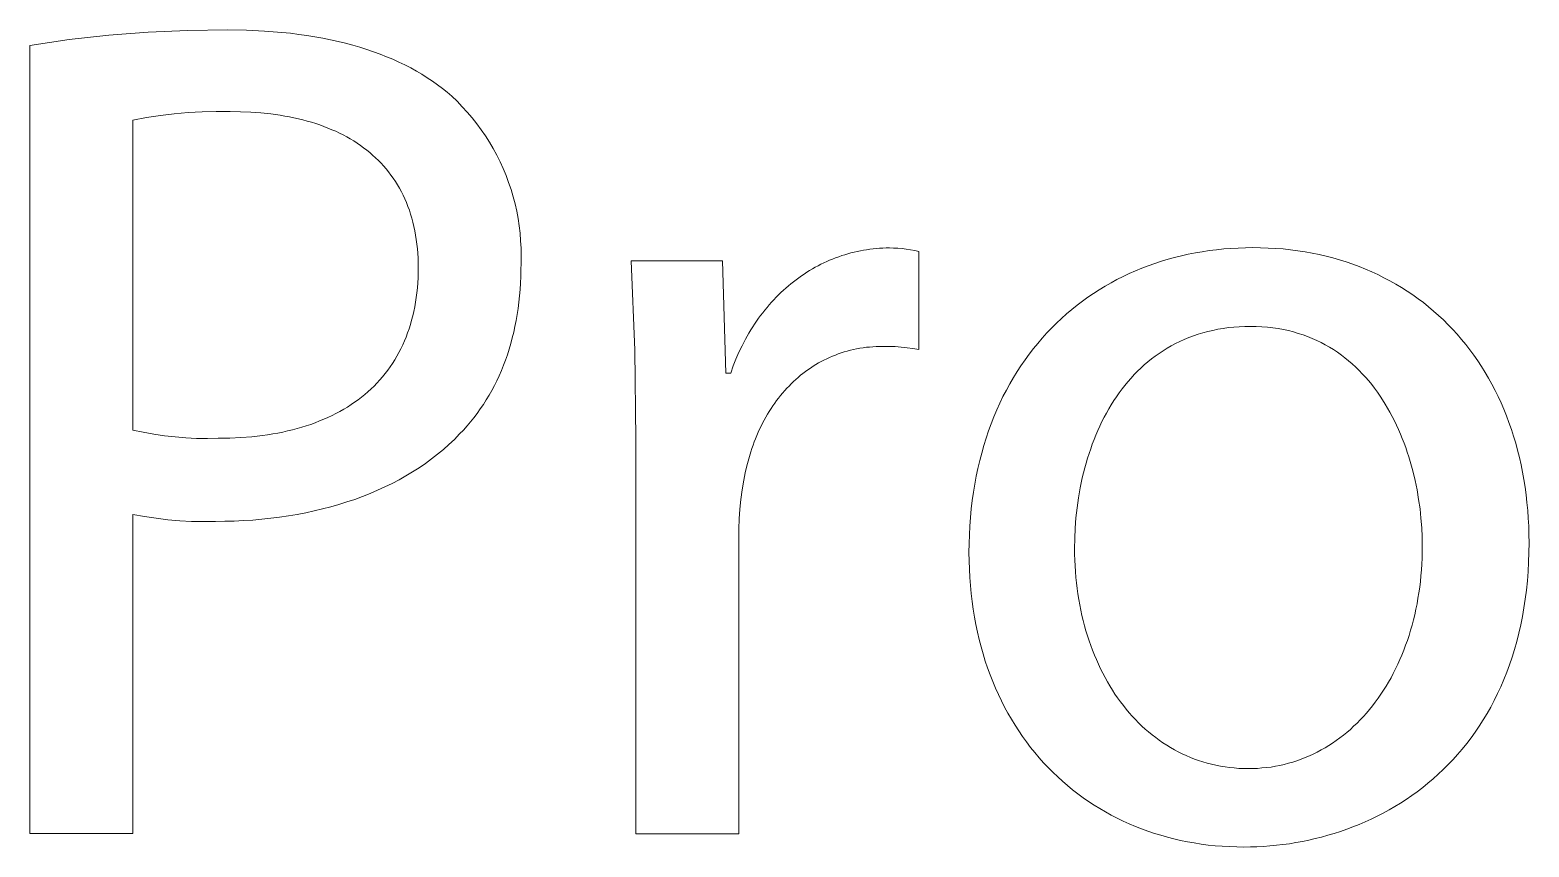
# Model space of a CAD drawing. Header units: millimetres. Extents: x -2542 to 6192, y -257 to 5845.
# Drawn here: x 3413 to 3523.7, y -111.2 to -50.9 of the extents above; entities that cross this region are included whole.
import ezdxf

# ---------------------------------------------------------------- set-up
doc = ezdxf.new("R2010")
doc.units = ezdxf.units.MM
doc.header["$MEASUREMENT"] = 0
doc.layers.add('Domyślny', color=7, linetype='Continuous', true_color=0x000000)

msp = doc.modelspace()

# ---------------------------------------------------------------- linework, layer by layer
at = {"layer": 'Domyślny', "color": 18, "lineweight": 15, "true_color": 0x000000}
for p, q in [((3421.77, -51.04), (3424.7, -50.91)), ((3424.7, -50.91), (3427.63, -50.87)), ((3427.63, -50.87), (3429.01, -50.9)), ((3429.01, -50.9), (3430.35, -50.96)), ((3413.03, -52.01), (3415.93, -51.59)), ((3413.03, -110.23), (3413.03, -52.01)), ((3415.93, -51.59), (3418.85, -51.26)), ((3418.85, -51.26), (3421.77, -51.04)), ((3430.35, -50.96), (3431.64, -51.06)), ((3431.64, -51.06), (3432.27, -51.12)), ((3432.27, -51.12), (3432.88, -51.2)), ((3432.88, -51.2), (3433.49, -51.29)), ((3433.49, -51.29), (3434.08, -51.38)), ((3434.08, -51.38), (3434.66, -51.49)), ((3434.66, -51.49), (3435.23, -51.6)), ((3435.23, -51.6), (3435.79, -51.72)), ((3435.79, -51.72), (3436.33, -51.86)), ((3436.33, -51.86), (3436.87, -52)), ((3436.87, -52), (3437.39, -52.15)), ((3437.39, -52.15), (3437.9, -52.31)), ((3437.9, -52.31), (3438.4, -52.48)), ((3438.4, -52.48), (3438.89, -52.66)), ((3438.89, -52.66), (3439.36, -52.85)), ((3439.36, -52.85), (3439.83, -53.04)), ((3439.83, -53.04), (3440.28, -53.25)), ((3440.28, -53.25), (3440.72, -53.46)), ((3440.72, -53.46), (3441.15, -53.68)), ((3441.15, -53.68), (3441.57, -53.92)), ((3441.57, -53.92), (3441.98, -54.15)), ((3441.98, -54.15), (3442.37, -54.4)), ((3442.37, -54.4), (3442.76, -54.66)), ((3442.76, -54.66), (3443.13, -54.92)), ((3443.13, -54.92), (3443.49, -55.19)), ((3443.49, -55.19), (3443.84, -55.47)), ((3443.84, -55.47), (3444.18, -55.76)), ((3444.18, -55.76), (3444.58, -56.14)), ((3444.58, -56.14), (3444.96, -56.54)), ((3421.64, -57.34), (3420.62, -57.53)), ((3420.62, -57.53), (3420.62, -80.42)), ((3422.66, -57.19), (3421.64, -57.34)), ((3423.68, -57.06), (3422.66, -57.19)), ((3424.71, -56.97), (3423.68, -57.06)), ((3425.74, -56.91), (3424.71, -56.97)), ((3426.77, -56.89), (3425.74, -56.91)), ((3427.81, -56.9), (3426.77, -56.89)), ((3428.58, -56.91), (3427.81, -56.9)), ((3429.34, -56.94), (3428.58, -56.91)), ((3430.08, -56.99), (3429.34, -56.94)), ((3430.81, -57.07), (3430.08, -56.99)), ((3431.51, -57.17), (3430.81, -57.07)), ((3431.86, -57.23), (3431.51, -57.17)), ((3432.2, -57.29), (3431.86, -57.23)), ((3432.53, -57.36), (3432.2, -57.29)), ((3432.87, -57.44), (3432.53, -57.36)), ((3433.19, -57.52), (3432.87, -57.44)), ((3433.51, -57.6), (3433.19, -57.52)), ((3444.96, -56.54), (3445.33, -56.94)), ((3445.33, -56.94), (3445.69, -57.36)), ((3445.69, -57.36), (3446.03, -57.8)), ((3433.83, -57.69), (3433.51, -57.6)), ((3434.14, -57.79), (3433.83, -57.69)), ((3434.44, -57.89), (3434.14, -57.79)), ((3434.74, -58), (3434.44, -57.89)), ((3435.04, -58.12), (3434.74, -58)), ((3435.32, -58.24), (3435.04, -58.12)), ((3435.61, -58.36), (3435.32, -58.24)), ((3435.89, -58.49), (3435.61, -58.36)), ((3436.16, -58.63), (3435.89, -58.49)), ((3436.42, -58.77), (3436.16, -58.63)), ((3446.03, -57.8), (3446.36, -58.24)), ((3446.36, -58.24), (3446.67, -58.69)), ((3436.68, -58.92), (3436.42, -58.77)), ((3436.94, -59.07), (3436.68, -58.92)), ((3437.19, -59.23), (3436.94, -59.07)), ((3437.43, -59.4), (3437.19, -59.23)), ((3437.67, -59.57), (3437.43, -59.4)), ((3437.9, -59.75), (3437.67, -59.57)), ((3438.12, -59.93), (3437.9, -59.75)), ((3446.67, -58.69), (3446.96, -59.16)), ((3446.96, -59.16), (3447.24, -59.63)), ((3447.24, -59.63), (3447.51, -60.12)), ((3438.34, -60.12), (3438.12, -59.93)), ((3438.55, -60.31), (3438.34, -60.12)), ((3438.76, -60.51), (3438.55, -60.31)), ((3438.96, -60.71), (3438.76, -60.51)), ((3439.15, -60.92), (3438.96, -60.71)), ((3447.51, -60.12), (3447.75, -60.61)), ((3447.75, -60.61), (3447.98, -61.11)), ((3439.34, -61.14), (3439.15, -60.92)), ((3439.52, -61.36), (3439.34, -61.14)), ((3439.69, -61.59), (3439.52, -61.36)), ((3439.86, -61.82), (3439.69, -61.59)), ((3440.02, -62.06), (3439.86, -61.82)), ((3447.98, -61.11), (3448.19, -61.62)), ((3448.19, -61.62), (3448.38, -62.14)), ((3440.17, -62.31), (3440.02, -62.06)), ((3440.32, -62.56), (3440.17, -62.31)), ((3440.46, -62.82), (3440.32, -62.56)), ((3440.59, -63.08), (3440.46, -62.82)), ((3440.71, -63.35), (3440.59, -63.08)), ((3448.38, -62.14), (3448.56, -62.66)), ((3448.56, -62.66), (3448.72, -63.19)), ((3440.83, -63.62), (3440.71, -63.35)), ((3440.94, -63.9), (3440.83, -63.62)), ((3441.05, -64.19), (3440.94, -63.9)), ((3441.14, -64.48), (3441.05, -64.19)), ((3448.72, -63.19), (3448.86, -63.72)), ((3448.86, -63.72), (3448.98, -64.26)), ((3441.23, -64.78), (3441.14, -64.48)), ((3441.31, -65.08), (3441.23, -64.78)), ((3441.39, -65.39), (3441.31, -65.08)), ((3448.98, -64.26), (3449.08, -64.8)), ((3449.08, -64.8), (3449.16, -65.34)), ((3441.45, -65.71), (3441.39, -65.39)), ((3441.51, -66.03), (3441.45, -65.71)), ((3441.56, -66.36), (3441.51, -66.03)), ((3441.61, -66.69), (3441.56, -66.36)), ((3449.16, -65.34), (3449.23, -65.89)), ((3449.23, -65.89), (3449.27, -66.44)), ((3441.64, -67.03), (3441.61, -66.69)), ((3441.67, -67.37), (3441.64, -67.03)), ((3441.69, -67.72), (3441.67, -67.37)), ((3449.27, -66.44), (3449.3, -66.99)), ((3449.3, -66.99), (3449.31, -67.54)), ((3472.98, -67.54), (3473.21, -67.47)), ((3473.21, -67.47), (3473.43, -67.4)), ((3473.43, -67.4), (3473.66, -67.34)), ((3473.66, -67.34), (3473.89, -67.28)), ((3473.89, -67.28), (3474.12, -67.23)), ((3474.12, -67.23), (3474.36, -67.18)), ((3474.36, -67.18), (3474.59, -67.13)), ((3474.59, -67.13), (3474.82, -67.1)), ((3474.82, -67.1), (3475.06, -67.06)), ((3475.06, -67.06), (3475.3, -67.03)), ((3475.3, -67.03), (3475.54, -67.01)), ((3475.54, -67.01), (3475.78, -66.99)), ((3475.78, -66.99), (3476.02, -66.98)), ((3476.02, -66.98), (3476.26, -66.97)), ((3476.26, -66.97), (3476.5, -66.97)), ((3476.5, -66.97), (3476.81, -66.98)), ((3476.81, -66.98), (3477.13, -67)), ((3477.13, -67), (3477.44, -67.02)), ((3477.44, -67.02), (3477.75, -67.06)), ((3477.75, -67.06), (3478.07, -67.11)), ((3478.07, -67.11), (3478.37, -67.17)), ((3478.37, -67.17), (3478.68, -67.23)), ((3478.68, -67.23), (3478.68, -74.47)), ((3498.08, -67.55), (3498.58, -67.44)), ((3498.58, -67.44), (3499.1, -67.34)), ((3499.1, -67.34), (3499.61, -67.25)), ((3499.61, -67.25), (3500.13, -67.17)), ((3500.13, -67.17), (3500.66, -67.1)), ((3500.66, -67.1), (3501.19, -67.05)), ((3501.19, -67.05), (3501.73, -67.01)), ((3501.73, -67.01), (3502.26, -66.98)), ((3502.26, -66.98), (3502.81, -66.96)), ((3502.81, -66.96), (3503.35, -66.95)), ((3503.35, -66.95), (3503.92, -66.96)), ((3503.92, -66.96), (3504.48, -66.98)), ((3504.48, -66.98), (3505.04, -67.01)), ((3505.04, -67.01), (3505.59, -67.05)), ((3505.59, -67.05), (3506.13, -67.11)), ((3506.13, -67.11), (3506.67, -67.18)), ((3506.67, -67.18), (3507.2, -67.26)), ((3507.2, -67.26), (3507.72, -67.36)), ((3507.72, -67.36), (3508.24, -67.46)), ((3508.24, -67.46), (3508.75, -67.58)), ((3441.7, -68.08), (3441.69, -67.72)), ((3441.71, -68.44), (3441.7, -68.08)), ((3441.7, -68.82), (3441.71, -68.44)), ((3449.29, -68.59), (3449.28, -69.08)), ((3449.3, -68.09), (3449.29, -68.59)), ((3449.31, -67.54), (3449.3, -68.09)), ((3457.71, -74.53), (3457.42, -67.93)), ((3457.42, -67.93), (3464.17, -67.93)), ((3464.17, -67.93), (3464.43, -76.22)), ((3470.61, -68.64), (3470.82, -68.52)), ((3470.82, -68.52), (3471.02, -68.4)), ((3471.02, -68.4), (3471.23, -68.29)), ((3471.23, -68.29), (3471.45, -68.18)), ((3471.45, -68.18), (3471.66, -68.07)), ((3471.66, -68.07), (3471.87, -67.97)), ((3471.87, -67.97), (3472.09, -67.88)), ((3472.09, -67.88), (3472.31, -67.79)), ((3472.31, -67.79), (3472.53, -67.7)), ((3472.53, -67.7), (3472.76, -67.62)), ((3472.76, -67.62), (3472.98, -67.54)), ((3494.68, -68.67), (3495.14, -68.47)), ((3495.14, -68.47), (3495.62, -68.29)), ((3495.62, -68.29), (3496.1, -68.12)), ((3496.1, -68.12), (3496.59, -67.96)), ((3496.59, -67.96), (3497.08, -67.81)), ((3497.08, -67.81), (3497.57, -67.68)), ((3497.57, -67.68), (3498.08, -67.55)), ((3508.75, -67.58), (3509.25, -67.71)), ((3509.25, -67.71), (3509.75, -67.85)), ((3509.75, -67.85), (3510.24, -68.01)), ((3510.24, -68.01), (3510.72, -68.17)), ((3510.72, -68.17), (3511.2, -68.35)), ((3511.2, -68.35), (3511.67, -68.54)), ((3511.67, -68.54), (3512.13, -68.73)), ((3441.64, -69.92), (3441.67, -69.56)), ((3441.67, -69.56), (3441.69, -69.19)), ((3441.69, -69.19), (3441.7, -68.82)), ((3449.26, -69.57), (3449.23, -70.04)), ((3449.28, -69.08), (3449.26, -69.57)), ((3469.04, -69.78), (3469.23, -69.62)), ((3469.23, -69.62), (3469.42, -69.47)), ((3469.42, -69.47), (3469.61, -69.32)), ((3469.61, -69.32), (3469.81, -69.17)), ((3469.81, -69.17), (3470, -69.04)), ((3470, -69.04), (3470.2, -68.9)), ((3470.2, -68.9), (3470.41, -68.77)), ((3470.41, -68.77), (3470.61, -68.64)), ((3492.43, -69.8), (3492.87, -69.55)), ((3492.87, -69.55), (3493.31, -69.31)), ((3493.31, -69.31), (3493.76, -69.09)), ((3493.76, -69.09), (3494.21, -68.87)), ((3494.21, -68.87), (3494.68, -68.67)), ((3512.13, -68.73), (3512.58, -68.94)), ((3512.58, -68.94), (3513.03, -69.17)), ((3513.03, -69.17), (3513.47, -69.4)), ((3513.47, -69.4), (3513.9, -69.64)), ((3513.9, -69.64), (3514.32, -69.89)), ((3441.51, -70.98), (3441.56, -70.63)), ((3441.56, -70.63), (3441.61, -70.28)), ((3441.61, -70.28), (3441.64, -69.92)), ((3449.19, -70.52), (3449.14, -70.98)), ((3449.23, -70.04), (3449.19, -70.52)), ((3467.8, -70.98), (3467.97, -70.8)), ((3467.97, -70.8), (3468.14, -70.62)), ((3468.14, -70.62), (3468.31, -70.44)), ((3468.31, -70.44), (3468.49, -70.27)), ((3468.49, -70.27), (3468.67, -70.1)), ((3468.67, -70.1), (3468.85, -69.94)), ((3468.85, -69.94), (3469.04, -69.78)), ((3490.76, -70.91), (3491.17, -70.61)), ((3491.17, -70.61), (3491.58, -70.33)), ((3491.58, -70.33), (3492, -70.06)), ((3492, -70.06), (3492.43, -69.8)), ((3514.32, -69.89), (3514.74, -70.16)), ((3514.74, -70.16), (3515.15, -70.43)), ((3515.15, -70.43), (3515.55, -70.72)), ((3515.55, -70.72), (3515.94, -71.01)), ((3441.3, -71.99), (3441.38, -71.66)), ((3441.38, -71.66), (3441.45, -71.32)), ((3441.45, -71.32), (3441.51, -70.98)), ((3449.01, -71.89), (3448.93, -72.33)), ((3449.08, -71.44), (3449.01, -71.89)), ((3449.14, -70.98), (3449.08, -71.44)), ((3466.99, -71.96), (3467.15, -71.76)), ((3467.15, -71.76), (3467.31, -71.56)), ((3467.31, -71.56), (3467.47, -71.36)), ((3467.47, -71.36), (3467.63, -71.17)), ((3467.63, -71.17), (3467.8, -70.98)), ((3489.21, -72.18), (3489.59, -71.85)), ((3489.59, -71.85), (3489.97, -71.52)), ((3489.97, -71.52), (3490.36, -71.21)), ((3490.36, -71.21), (3490.76, -70.91)), ((3515.94, -71.01), (3516.32, -71.32)), ((3516.32, -71.32), (3516.69, -71.63)), ((3516.69, -71.63), (3517.06, -71.96)), ((3517.06, -71.96), (3517.42, -72.29)), ((3440.92, -73.25), (3441.03, -72.94)), ((3441.03, -72.94), (3441.13, -72.63)), ((3441.13, -72.63), (3441.22, -72.31)), ((3441.22, -72.31), (3441.3, -71.99)), ((3448.85, -72.77), (3448.76, -73.2)), ((3448.93, -72.33), (3448.85, -72.77)), ((3466.13, -73.26), (3466.27, -73.03)), ((3466.27, -73.03), (3466.41, -72.81)), ((3466.41, -72.81), (3466.55, -72.59)), ((3466.55, -72.59), (3466.69, -72.38)), ((3466.69, -72.38), (3466.84, -72.17)), ((3466.84, -72.17), (3466.99, -71.96)), ((3488.13, -73.25), (3488.48, -72.89)), ((3488.48, -72.89), (3488.84, -72.53)), ((3488.84, -72.53), (3489.21, -72.18)), ((3500.38, -73.06), (3500.02, -73.14)), ((3500.76, -72.98), (3500.38, -73.06)), ((3501.15, -72.92), (3500.76, -72.98)), ((3501.54, -72.86), (3501.15, -72.92)), ((3501.94, -72.82), (3501.54, -72.86)), ((3502.34, -72.79), (3501.94, -72.82)), ((3502.76, -72.78), (3502.34, -72.79)), ((3503.18, -72.77), (3502.76, -72.78)), ((3503.6, -72.78), (3503.18, -72.77)), ((3504.02, -72.8), (3503.6, -72.78)), ((3504.42, -72.83), (3504.02, -72.8)), ((3504.82, -72.87), (3504.42, -72.83)), ((3505.21, -72.93), (3504.82, -72.87)), ((3505.6, -73), (3505.21, -72.93)), ((3505.97, -73.08), (3505.6, -73)), ((3517.42, -72.29), (3517.77, -72.64)), ((3517.77, -72.64), (3518.11, -72.99)), ((3518.11, -72.99), (3518.44, -73.35)), ((3440.42, -74.42), (3440.56, -74.13)), ((3440.56, -74.13), (3440.69, -73.84)), ((3440.69, -73.84), (3440.81, -73.55)), ((3440.81, -73.55), (3440.92, -73.25)), ((3448.54, -74.04), (3448.42, -74.45)), ((3448.65, -73.62), (3448.54, -74.04)), ((3448.76, -73.2), (3448.65, -73.62)), ((3465.62, -74.19), (3465.74, -73.95)), ((3465.74, -73.95), (3465.87, -73.72)), ((3465.87, -73.72), (3466, -73.49)), ((3466, -73.49), (3466.13, -73.26)), ((3487.14, -74.41), (3487.46, -74.02)), ((3487.46, -74.02), (3487.79, -73.63)), ((3487.79, -73.63), (3488.13, -73.25)), ((3497.63, -74.04), (3497.32, -74.2)), ((3497.95, -73.88), (3497.63, -74.04)), ((3498.28, -73.73), (3497.95, -73.88)), ((3498.61, -73.59), (3498.28, -73.73)), ((3498.95, -73.47), (3498.61, -73.59)), ((3499.3, -73.35), (3498.95, -73.47)), ((3499.65, -73.24), (3499.3, -73.35)), ((3500.02, -73.14), (3499.65, -73.24)), ((3506.34, -73.17), (3505.97, -73.08)), ((3506.7, -73.28), (3506.34, -73.17)), ((3507.05, -73.39), (3506.7, -73.28)), ((3507.39, -73.52), (3507.05, -73.39)), ((3507.73, -73.65), (3507.39, -73.52)), ((3508.06, -73.8), (3507.73, -73.65)), ((3508.38, -73.96), (3508.06, -73.8)), ((3508.69, -74.12), (3508.38, -73.96)), ((3509, -74.3), (3508.69, -74.12)), ((3518.44, -73.35), (3518.76, -73.73)), ((3518.76, -73.73), (3519.07, -74.11)), ((3519.07, -74.11), (3519.38, -74.5)), ((3439.8, -75.5), (3439.97, -75.24)), ((3439.97, -75.24), (3440.13, -74.97)), ((3440.13, -74.97), (3440.28, -74.7)), ((3440.28, -74.7), (3440.42, -74.42)), ((3448.15, -75.25), (3448.01, -75.64)), ((3448.29, -74.86), (3448.15, -75.25)), ((3448.42, -74.45), (3448.29, -74.86)), ((3457.77, -81.13), (3457.71, -74.53)), ((3464.97, -75.69), (3465.17, -75.18)), ((3465.17, -75.18), (3465.39, -74.68)), ((3465.39, -74.68), (3465.62, -74.19)), ((3471.66, -75.26), (3471.46, -75.36)), ((3471.87, -75.16), (3471.66, -75.26)), ((3472.08, -75.06), (3471.87, -75.16)), ((3472.29, -74.97), (3472.08, -75.06)), ((3472.51, -74.88), (3472.29, -74.97)), ((3472.72, -74.8), (3472.51, -74.88)), ((3472.94, -74.73), (3472.72, -74.8)), ((3473.17, -74.65), (3472.94, -74.73)), ((3473.39, -74.59), (3473.17, -74.65)), ((3473.62, -74.53), (3473.39, -74.59)), ((3473.85, -74.48), (3473.62, -74.53)), ((3474.08, -74.43), (3473.85, -74.48)), ((3474.32, -74.38), (3474.08, -74.43)), ((3474.56, -74.35), (3474.32, -74.38)), ((3474.8, -74.31), (3474.56, -74.35)), ((3475.04, -74.29), (3474.8, -74.31)), ((3475.28, -74.27), (3475.04, -74.29)), ((3475.53, -74.25), (3475.28, -74.27)), ((3475.78, -74.24), (3475.53, -74.25)), ((3476.04, -74.24), (3475.78, -74.24)), ((3476.48, -74.24), (3476.04, -74.24)), ((3476.92, -74.26), (3476.48, -74.24)), ((3477.36, -74.29), (3476.92, -74.26)), ((3477.81, -74.34), (3477.36, -74.29)), ((3478.24, -74.4), (3477.81, -74.34)), ((3478.68, -74.47), (3478.24, -74.4)), ((3486.22, -75.67), (3486.52, -75.24)), ((3486.52, -75.24), (3486.82, -74.82)), ((3486.82, -74.82), (3487.14, -74.41)), ((3495.87, -75.17), (3495.6, -75.38)), ((3496.14, -74.96), (3495.87, -75.17)), ((3496.43, -74.76), (3496.14, -74.96)), ((3496.72, -74.56), (3496.43, -74.76)), ((3497.01, -74.38), (3496.72, -74.56)), ((3497.32, -74.2), (3497.01, -74.38)), ((3509.3, -74.48), (3509, -74.3)), ((3509.59, -74.68), (3509.3, -74.48)), ((3509.88, -74.88), (3509.59, -74.68)), ((3510.15, -75.09), (3509.88, -74.88)), ((3510.42, -75.31), (3510.15, -75.09)), ((3519.38, -74.5), (3519.67, -74.9)), ((3519.67, -74.9), (3519.95, -75.31)), ((3439.07, -76.49), (3439.26, -76.25)), ((3439.26, -76.25), (3439.45, -76)), ((3439.45, -76), (3439.63, -75.75)), ((3439.63, -75.75), (3439.8, -75.5)), ((3447.85, -76.03), (3447.69, -76.41)), ((3448.01, -75.64), (3447.85, -76.03)), ((3464.43, -76.22), (3464.78, -76.22)), ((3464.78, -76.22), (3464.97, -75.69)), ((3469.94, -76.38), (3469.76, -76.53)), ((3470.12, -76.24), (3469.94, -76.38)), ((3470.3, -76.1), (3470.12, -76.24)), ((3470.49, -75.97), (3470.3, -76.1)), ((3470.68, -75.84), (3470.49, -75.97)), ((3470.87, -75.71), (3470.68, -75.84)), ((3471.06, -75.59), (3470.87, -75.71)), ((3471.26, -75.47), (3471.06, -75.59)), ((3471.46, -75.36), (3471.26, -75.47)), ((3485.66, -76.55), (3485.94, -76.1)), ((3485.94, -76.1), (3486.22, -75.67)), ((3494.59, -76.33), (3494.35, -76.59)), ((3494.83, -76.08), (3494.59, -76.33)), ((3495.08, -75.84), (3494.83, -76.08)), ((3495.33, -75.61), (3495.08, -75.84)), ((3495.6, -75.38), (3495.33, -75.61)), ((3510.69, -75.54), (3510.42, -75.31)), ((3510.94, -75.77), (3510.69, -75.54)), ((3511.19, -76.02), (3510.94, -75.77)), ((3511.43, -76.27), (3511.19, -76.02)), ((3511.67, -76.52), (3511.43, -76.27)), ((3519.95, -75.31), (3520.23, -75.73)), ((3520.23, -75.73), (3520.5, -76.16)), ((3520.5, -76.16), (3520.75, -76.59)), ((3437.99, -77.59), (3438.22, -77.38)), ((3438.22, -77.38), (3438.44, -77.17)), ((3438.44, -77.17), (3438.66, -76.95)), ((3438.66, -76.95), (3438.87, -76.72)), ((3438.87, -76.72), (3439.07, -76.49)), ((3447.33, -77.14), (3447.14, -77.5)), ((3447.51, -76.78), (3447.33, -77.14)), ((3447.69, -76.41), (3447.51, -76.78)), ((3468.93, -77.34), (3468.77, -77.51)), ((3469.09, -77.17), (3468.93, -77.34)), ((3469.25, -77), (3469.09, -77.17)), ((3469.42, -76.84), (3469.25, -77)), ((3469.59, -76.68), (3469.42, -76.84)), ((3469.76, -76.53), (3469.59, -76.68)), ((3484.89, -77.95), (3485.14, -77.48)), ((3485.14, -77.48), (3485.39, -77.01)), ((3485.39, -77.01), (3485.66, -76.55)), ((3493.69, -77.39), (3493.48, -77.67)), ((3493.9, -77.12), (3493.69, -77.39)), ((3494.12, -76.85), (3493.9, -77.12)), ((3494.35, -76.59), (3494.12, -76.85)), ((3511.9, -76.79), (3511.67, -76.52)), ((3512.12, -77.06), (3511.9, -76.79)), ((3512.33, -77.34), (3512.12, -77.06)), ((3512.54, -77.62), (3512.33, -77.34)), ((3520.75, -76.59), (3521, -77.04)), ((3521, -77.04), (3521.23, -77.49)), ((3521.23, -77.49), (3521.46, -77.95)), ((3436.48, -78.72), (3436.75, -78.54)), ((3436.75, -78.54), (3437.01, -78.36)), ((3437.01, -78.36), (3437.26, -78.18)), ((3437.26, -78.18), (3437.51, -77.99)), ((3437.51, -77.99), (3437.76, -77.79)), ((3437.76, -77.79), (3437.99, -77.59)), ((3446.52, -78.53), (3446.29, -78.86)), ((3446.73, -78.19), (3446.52, -78.53)), ((3446.94, -77.85), (3446.73, -78.19)), ((3447.14, -77.5), (3446.94, -77.85)), ((3468.03, -78.44), (3467.89, -78.64)), ((3468.17, -78.25), (3468.03, -78.44)), ((3468.32, -78.06), (3468.17, -78.25)), ((3468.46, -77.87), (3468.32, -78.06)), ((3468.61, -77.69), (3468.46, -77.87)), ((3468.77, -77.51), (3468.61, -77.69)), ((3484.43, -78.94), (3484.66, -78.44)), ((3484.66, -78.44), (3484.89, -77.95)), ((3492.89, -78.55), (3492.71, -78.86)), ((3493.08, -78.25), (3492.89, -78.55)), ((3493.28, -77.96), (3493.08, -78.25)), ((3493.48, -77.67), (3493.28, -77.96)), ((3512.74, -77.91), (3512.54, -77.62)), ((3512.93, -78.2), (3512.74, -77.91)), ((3513.12, -78.5), (3512.93, -78.2)), ((3513.3, -78.8), (3513.12, -78.5)), ((3521.46, -77.95), (3521.68, -78.42)), ((3521.68, -78.42), (3521.88, -78.89)), ((3434.42, -79.75), (3434.73, -79.62)), ((3434.73, -79.62), (3435.04, -79.49)), ((3435.04, -79.49), (3435.34, -79.35)), ((3435.34, -79.35), (3435.63, -79.2)), ((3435.63, -79.2), (3435.92, -79.04)), ((3435.92, -79.04), (3436.2, -78.88)), ((3436.2, -78.88), (3436.48, -78.72)), ((3445.82, -79.51), (3445.57, -79.82)), ((3446.06, -79.19), (3445.82, -79.51)), ((3446.29, -78.86), (3446.06, -79.19)), ((3467.26, -79.69), (3467.14, -79.91)), ((3467.38, -79.47), (3467.26, -79.69)), ((3467.5, -79.26), (3467.38, -79.47)), ((3467.63, -79.05), (3467.5, -79.26)), ((3467.76, -78.84), (3467.63, -79.05)), ((3467.89, -78.64), (3467.76, -78.84)), ((3484.02, -79.96), (3484.22, -79.44)), ((3484.22, -79.44), (3484.43, -78.94)), ((3492.37, -79.48), (3492.2, -79.8)), ((3492.54, -79.17), (3492.37, -79.48)), ((3492.71, -78.86), (3492.54, -79.17)), ((3513.47, -79.11), (3513.3, -78.8)), ((3513.64, -79.43), (3513.47, -79.11)), ((3513.8, -79.74), (3513.64, -79.43)), ((3521.88, -78.89), (3522.08, -79.38)), ((3522.08, -79.38), (3522.26, -79.87)), ((3420.62, -80.42), (3421.4, -80.59)), ((3421.4, -80.59), (3422.18, -80.73)), ((3422.18, -80.73), (3422.97, -80.84)), ((3430.2, -80.83), (3430.58, -80.77)), ((3430.58, -80.77), (3430.96, -80.71)), ((3430.96, -80.71), (3431.33, -80.64)), ((3431.33, -80.64), (3431.7, -80.57)), ((3431.7, -80.57), (3432.06, -80.49)), ((3432.06, -80.49), (3432.41, -80.4)), ((3432.41, -80.4), (3432.76, -80.31)), ((3432.76, -80.31), (3433.11, -80.21)), ((3433.11, -80.21), (3433.44, -80.11)), ((3433.44, -80.11), (3433.78, -80)), ((3433.78, -80), (3434.1, -79.88)), ((3434.1, -79.88), (3434.42, -79.75)), ((3444.76, -80.71), (3444.38, -81.11)), ((3445.04, -80.42), (3444.76, -80.71)), ((3445.31, -80.12), (3445.04, -80.42)), ((3445.57, -79.82), (3445.31, -80.12)), ((3466.81, -80.59), (3466.71, -80.82)), ((3466.92, -80.36), (3466.81, -80.59)), ((3467.03, -80.13), (3466.92, -80.36)), ((3467.14, -79.91), (3467.03, -80.13)), ((3483.64, -81.02), (3483.82, -80.48)), ((3483.82, -80.48), (3484.02, -79.96)), ((3491.76, -80.79), (3491.62, -81.12)), ((3491.9, -80.45), (3491.76, -80.79)), ((3492.05, -80.13), (3491.9, -80.45)), ((3492.2, -79.8), (3492.05, -80.13)), ((3513.96, -80.06), (3513.8, -79.74)), ((3514.11, -80.39), (3513.96, -80.06)), ((3514.25, -80.72), (3514.11, -80.39)), ((3514.38, -81.05), (3514.25, -80.72)), ((3522.26, -79.87), (3522.44, -80.37)), ((3522.44, -80.37), (3522.6, -80.88)), ((3422.97, -80.84), (3423.76, -80.93)), ((3423.76, -80.93), (3424.55, -81)), ((3424.55, -81), (3425.34, -81.04)), ((3425.34, -81.04), (3426.14, -81.05)), ((3426.14, -81.05), (3426.93, -81.03)), ((3426.93, -81.03), (3427.78, -81.02)), ((3427.78, -81.02), (3428.61, -80.98)), ((3428.61, -80.98), (3429.41, -80.92)), ((3429.41, -80.92), (3429.81, -80.88)), ((3429.81, -80.88), (3430.2, -80.83)), ((3443.56, -81.86), (3443.13, -82.21)), ((3443.97, -81.49), (3443.56, -81.86)), ((3444.38, -81.11), (3443.97, -81.49)), ((3457.77, -110.25), (3457.77, -81.13)), ((3466.34, -81.79), (3466.26, -82.03)), ((3466.43, -81.54), (3466.34, -81.79)), ((3466.52, -81.3), (3466.43, -81.54)), ((3466.61, -81.06), (3466.52, -81.3)), ((3466.71, -80.82), (3466.61, -81.06)), ((3483.32, -82.12), (3483.47, -81.56)), ((3483.47, -81.56), (3483.64, -81.02)), ((3491.37, -81.81), (3491.25, -82.16)), ((3491.49, -81.47), (3491.37, -81.81)), ((3491.62, -81.12), (3491.49, -81.47)), ((3514.51, -81.39), (3514.38, -81.05)), ((3514.64, -81.72), (3514.51, -81.39)), ((3514.75, -82.06), (3514.64, -81.72)), ((3522.6, -80.88), (3522.76, -81.4)), ((3522.76, -81.4), (3522.9, -81.92)), ((3522.9, -81.92), (3523.03, -82.45)), ((3442.23, -82.89), (3441.77, -83.21)), ((3442.69, -82.56), (3442.23, -82.89)), ((3443.13, -82.21), (3442.69, -82.56)), ((3466.11, -82.54), (3465.97, -83.06)), ((3466.26, -82.03), (3466.11, -82.54)), ((3483.04, -83.25), (3483.17, -82.68)), ((3483.17, -82.68), (3483.32, -82.12)), ((3491.03, -82.87), (3490.93, -83.22)), ((3491.14, -82.51), (3491.03, -82.87)), ((3491.25, -82.16), (3491.14, -82.51)), ((3514.86, -82.41), (3514.75, -82.06)), ((3514.97, -82.75), (3514.86, -82.41)), ((3515.16, -83.44), (3514.97, -82.75)), ((3523.03, -82.45), (3523.15, -82.99)), ((3523.15, -82.99), (3523.26, -83.53)), ((3440.29, -84.09), (3439.77, -84.36)), ((3440.79, -83.81), (3440.29, -84.09)), ((3441.29, -83.51), (3440.79, -83.81)), ((3441.77, -83.21), (3441.29, -83.51)), ((3465.74, -84.13), (3465.62, -84.84)), ((3465.85, -83.59), (3465.74, -84.13)), ((3465.97, -83.06), (3465.85, -83.59)), ((3482.81, -84.42), (3482.92, -83.83)), ((3482.92, -83.83), (3483.04, -83.25)), ((3490.75, -83.95), (3490.6, -84.68)), ((3490.84, -83.58), (3490.75, -83.95)), ((3490.93, -83.22), (3490.84, -83.58)), ((3515.33, -84.14), (3515.16, -83.44)), ((3523.26, -83.53), (3523.36, -84.08)), ((3523.36, -84.08), (3523.45, -84.64)), ((3438.15, -85.1), (3437.59, -85.33)), ((3438.7, -84.87), (3438.15, -85.1)), ((3439.24, -84.62), (3438.7, -84.87)), ((3439.77, -84.36), (3439.24, -84.62)), ((3465.62, -84.84), (3465.53, -85.55)), ((3482.62, -85.63), (3482.71, -85.02)), ((3482.71, -85.02), (3482.81, -84.42)), ((3490.6, -84.68), (3490.47, -85.42)), ((3515.47, -84.84), (3515.33, -84.14)), ((3515.59, -85.55), (3515.47, -84.84)), ((3523.45, -84.64), (3523.53, -85.21)), ((3523.53, -85.21), (3523.59, -85.78)), ((3434.64, -86.25), (3434.02, -86.39)), ((3435.25, -86.09), (3434.64, -86.25)), ((3435.85, -85.92), (3435.25, -86.09)), ((3436.44, -85.73), (3435.85, -85.92)), ((3437.02, -85.54), (3436.44, -85.73)), ((3437.59, -85.33), (3437.02, -85.54)), ((3465.46, -86.27), (3465.41, -86.99)), ((3465.53, -85.55), (3465.46, -86.27)), ((3482.49, -86.87), (3482.55, -86.25)), ((3482.55, -86.25), (3482.62, -85.63)), ((3490.36, -86.16), (3490.28, -86.91)), ((3490.47, -85.42), (3490.36, -86.16)), ((3515.69, -86.25), (3515.59, -85.55)), ((3515.76, -86.94), (3515.69, -86.25)), ((3523.59, -85.78), (3523.65, -86.36)), ((3421.48, -86.81), (3420.62, -86.65)), ((3420.62, -86.65), (3420.62, -110.23)), ((3422.35, -86.94), (3421.48, -86.81)), ((3423.22, -87.05), (3422.35, -86.94)), ((3424.1, -87.12), (3423.22, -87.05)), ((3424.97, -87.17), (3424.1, -87.12)), ((3425.85, -87.18), (3424.97, -87.17)), ((3426.73, -87.17), (3425.85, -87.18)), ((3427.43, -87.16), (3426.73, -87.17)), ((3428.11, -87.15), (3427.43, -87.16)), ((3428.8, -87.11), (3428.11, -87.15)), ((3429.48, -87.07), (3428.8, -87.11)), ((3430.15, -87.01), (3429.48, -87.07)), ((3430.81, -86.94), (3430.15, -87.01)), ((3431.47, -86.86), (3430.81, -86.94)), ((3432.12, -86.76), (3431.47, -86.86)), ((3432.76, -86.65), (3432.12, -86.76)), ((3433.4, -86.53), (3432.76, -86.65)), ((3434.02, -86.39), (3433.4, -86.53)), ((3465.41, -86.99), (3465.39, -87.71)), ((3482.44, -87.51), (3482.49, -86.87)), ((3490.28, -86.91), (3490.22, -87.67)), ((3515.82, -87.64), (3515.76, -86.94)), ((3523.65, -86.36), (3523.69, -86.94)), ((3523.69, -86.94), (3523.72, -87.53)), ((3465.39, -87.71), (3465.39, -110.25)), ((3482.39, -88.8), (3482.41, -88.15)), ((3482.41, -88.15), (3482.44, -87.51)), ((3490.19, -88.42), (3490.18, -89.17)), ((3490.22, -87.67), (3490.19, -88.42)), ((3515.85, -88.32), (3515.82, -87.64)), ((3515.86, -89), (3515.85, -88.32)), ((3523.72, -87.53), (3523.73, -88.13)), ((3523.73, -88.13), (3523.74, -88.74)), ((3482.38, -89.46), (3482.39, -88.8)), ((3482.39, -90.09), (3482.38, -89.46)), ((3490.18, -89.17), (3490.18, -89.6)), ((3490.18, -89.6), (3490.19, -90.03)), ((3515.84, -89.88), (3515.86, -89.44)), ((3515.86, -89.44), (3515.86, -89)), ((3523.73, -89.46), (3523.71, -90.18)), ((3523.74, -88.74), (3523.73, -89.46)), ((3482.41, -90.7), (3482.39, -90.09)), ((3482.44, -91.31), (3482.41, -90.7)), ((3490.19, -90.03), (3490.21, -90.46)), ((3490.21, -90.46), (3490.24, -90.88)), ((3515.76, -91.18), (3515.8, -90.75)), ((3515.8, -90.75), (3515.82, -90.32)), ((3515.82, -90.32), (3515.84, -89.88)), ((3523.71, -90.18), (3523.67, -90.88)), ((3482.49, -91.91), (3482.44, -91.31)), ((3490.24, -90.88), (3490.27, -91.3)), ((3490.27, -91.3), (3490.32, -91.71)), ((3490.32, -91.71), (3490.37, -92.12)), ((3515.67, -92.03), (3515.72, -91.61)), ((3515.72, -91.61), (3515.76, -91.18)), ((3523.62, -91.57), (3523.55, -92.24)), ((3523.67, -90.88), (3523.62, -91.57)), ((3482.54, -92.5), (3482.49, -91.91)), ((3482.61, -93.08), (3482.54, -92.5)), ((3490.37, -92.12), (3490.42, -92.53)), ((3490.42, -92.53), (3490.49, -92.93)), ((3490.49, -92.93), (3490.56, -93.33)), ((3515.47, -93.26), (3515.54, -92.85)), ((3515.54, -92.85), (3515.61, -92.44)), ((3515.61, -92.44), (3515.67, -92.03)), ((3523.46, -92.91), (3523.37, -93.56)), ((3523.55, -92.24), (3523.46, -92.91)), ((3482.69, -93.66), (3482.61, -93.08)), ((3482.79, -94.23), (3482.69, -93.66)), ((3490.56, -93.33), (3490.63, -93.72)), ((3490.63, -93.72), (3490.72, -94.11)), ((3515.21, -94.45), (3515.3, -94.06)), ((3515.3, -94.06), (3515.39, -93.66)), ((3515.39, -93.66), (3515.47, -93.26)), ((3523.37, -93.56), (3523.25, -94.19)), ((3482.89, -94.79), (3482.79, -94.23)), ((3483.01, -95.35), (3482.89, -94.79)), ((3490.72, -94.11), (3490.81, -94.49)), ((3490.81, -94.49), (3490.91, -94.87)), ((3490.91, -94.87), (3491.02, -95.24)), ((3515, -95.21), (3515.11, -94.83)), ((3515.11, -94.83), (3515.21, -94.45)), ((3523.13, -94.82), (3522.99, -95.43)), ((3523.25, -94.19), (3523.13, -94.82)), ((3483.13, -95.89), (3483.01, -95.35)), ((3483.27, -96.43), (3483.13, -95.89)), ((3491.02, -95.24), (3491.13, -95.61)), ((3491.13, -95.61), (3491.25, -95.98)), ((3491.25, -95.98), (3491.37, -96.34)), ((3514.63, -96.32), (3514.76, -95.96)), ((3514.76, -95.96), (3514.88, -95.59)), ((3514.88, -95.59), (3515, -95.21)), ((3522.84, -96.03), (3522.67, -96.62)), ((3522.99, -95.43), (3522.84, -96.03)), ((3483.42, -96.96), (3483.27, -96.43)), ((3483.58, -97.48), (3483.42, -96.96)), ((3491.37, -96.34), (3491.5, -96.69)), ((3491.5, -96.69), (3491.64, -97.04)), ((3491.64, -97.04), (3491.79, -97.38)), ((3491.79, -97.38), (3491.94, -97.72)), ((3514.05, -97.72), (3514.21, -97.38)), ((3514.21, -97.38), (3514.35, -97.04)), ((3514.35, -97.04), (3514.5, -96.68)), ((3514.5, -96.68), (3514.63, -96.32)), ((3522.49, -97.2), (3522.3, -97.76)), ((3522.67, -96.62), (3522.49, -97.2)), ((3483.76, -97.99), (3483.58, -97.48)), ((3483.94, -98.49), (3483.76, -97.99)), ((3484.13, -98.99), (3483.94, -98.49)), ((3491.94, -97.72), (3492.09, -98.05)), ((3492.09, -98.05), (3492.26, -98.38)), ((3492.26, -98.38), (3492.43, -98.7)), ((3513.55, -98.71), (3513.72, -98.39)), ((3513.72, -98.39), (3513.89, -98.06)), ((3513.89, -98.06), (3514.05, -97.72)), ((3522.1, -98.31), (3521.89, -98.85)), ((3522.3, -97.76), (3522.1, -98.31)), ((3484.34, -99.48), (3484.13, -98.99)), ((3484.55, -99.95), (3484.34, -99.48)), ((3492.43, -98.7), (3492.6, -99.02)), ((3492.6, -99.02), (3492.78, -99.32)), ((3492.78, -99.32), (3492.97, -99.63)), ((3492.97, -99.63), (3493.16, -99.92)), ((3513, -99.64), (3513.19, -99.34)), ((3513.19, -99.34), (3513.37, -99.03)), ((3513.37, -99.03), (3513.55, -98.71)), ((3521.66, -99.38), (3521.42, -99.89)), ((3521.89, -98.85), (3521.66, -99.38)), ((3484.78, -100.42), (3484.55, -99.95)), ((3485.01, -100.88), (3484.78, -100.42)), ((3493.16, -99.92), (3493.36, -100.21)), ((3493.36, -100.21), (3493.57, -100.49)), ((3493.57, -100.49), (3493.78, -100.77)), ((3512.18, -100.79), (3512.39, -100.51)), ((3512.39, -100.51), (3512.6, -100.23)), ((3512.6, -100.23), (3512.8, -99.94)), ((3512.8, -99.94), (3513, -99.64)), ((3521.17, -100.39), (3520.91, -100.88)), ((3521.42, -99.89), (3521.17, -100.39)), ((3485.26, -101.34), (3485.01, -100.88)), ((3485.51, -101.78), (3485.26, -101.34)), ((3485.78, -102.21), (3485.51, -101.78)), ((3493.78, -100.77), (3493.99, -101.04)), ((3493.99, -101.04), (3494.21, -101.3)), ((3494.21, -101.3), (3494.44, -101.56)), ((3494.44, -101.56), (3494.67, -101.8)), ((3494.67, -101.8), (3494.91, -102.05)), ((3511.04, -102.07), (3511.28, -101.83)), ((3511.28, -101.83), (3511.51, -101.58)), ((3511.51, -101.58), (3511.74, -101.32)), ((3511.74, -101.32), (3511.96, -101.06)), ((3511.96, -101.06), (3512.18, -100.79)), ((3520.36, -101.83), (3520.07, -102.28)), ((3520.64, -101.36), (3520.36, -101.83)), ((3520.91, -100.88), (3520.64, -101.36)), ((3486.05, -102.64), (3485.78, -102.21)), ((3486.34, -103.05), (3486.05, -102.64)), ((3494.91, -102.05), (3495.15, -102.28)), ((3495.15, -102.28), (3495.4, -102.51)), ((3495.4, -102.51), (3495.65, -102.72)), ((3495.65, -102.72), (3495.91, -102.94)), ((3495.91, -102.94), (3496.17, -103.14)), ((3509.77, -103.16), (3510.03, -102.96)), ((3510.03, -102.96), (3510.29, -102.75)), ((3510.29, -102.75), (3510.55, -102.53)), ((3510.55, -102.53), (3510.79, -102.3)), ((3510.79, -102.3), (3511.04, -102.07)), ((3519.77, -102.73), (3519.46, -103.16)), ((3520.07, -102.28), (3519.77, -102.73)), ((3486.63, -103.46), (3486.34, -103.05)), ((3486.93, -103.86), (3486.63, -103.46)), ((3487.24, -104.24), (3486.93, -103.86)), ((3496.17, -103.14), (3496.43, -103.33)), ((3496.43, -103.33), (3496.7, -103.52)), ((3496.7, -103.52), (3496.98, -103.7)), ((3496.98, -103.7), (3497.26, -103.87)), ((3497.26, -103.87), (3497.55, -104.04)), ((3497.55, -104.04), (3497.83, -104.19)), ((3508.1, -104.2), (3508.39, -104.05)), ((3508.39, -104.05), (3508.68, -103.89)), ((3508.68, -103.89), (3508.96, -103.72)), ((3508.96, -103.72), (3509.23, -103.54)), ((3509.23, -103.54), (3509.5, -103.35)), ((3509.5, -103.35), (3509.77, -103.16)), ((3518.81, -103.98), (3518.47, -104.38)), ((3519.14, -103.58), (3518.81, -103.98)), ((3519.46, -103.16), (3519.14, -103.58)), ((3487.56, -104.62), (3487.24, -104.24)), ((3487.89, -104.99), (3487.56, -104.62)), ((3488.23, -105.35), (3487.89, -104.99)), ((3497.83, -104.19), (3498.13, -104.34)), ((3498.13, -104.34), (3498.43, -104.47)), ((3498.43, -104.47), (3498.73, -104.6)), ((3498.73, -104.6), (3499.03, -104.72)), ((3499.03, -104.72), (3499.34, -104.83)), ((3499.34, -104.83), (3499.66, -104.93)), ((3499.66, -104.93), (3499.98, -105.03)), ((3499.98, -105.03), (3500.3, -105.11)), ((3500.3, -105.11), (3500.62, -105.18)), ((3505.34, -105.19), (3505.66, -105.12)), ((3505.66, -105.12), (3505.98, -105.03)), ((3505.98, -105.03), (3506.29, -104.94)), ((3506.29, -104.94), (3506.6, -104.84)), ((3506.6, -104.84), (3506.91, -104.73)), ((3506.91, -104.73), (3507.22, -104.61)), ((3507.22, -104.61), (3507.52, -104.48)), ((3507.52, -104.48), (3507.81, -104.35)), ((3507.81, -104.35), (3508.1, -104.2)), ((3517.77, -105.13), (3517.41, -105.49)), ((3518.13, -104.76), (3517.77, -105.13)), ((3518.47, -104.38), (3518.13, -104.76)), ((3488.57, -105.69), (3488.23, -105.35)), ((3488.93, -106.03), (3488.57, -105.69)), ((3489.29, -106.36), (3488.93, -106.03)), ((3500.62, -105.18), (3500.95, -105.25)), ((3500.95, -105.25), (3501.29, -105.3)), ((3501.29, -105.3), (3501.62, -105.35)), ((3501.62, -105.35), (3501.96, -105.38)), ((3501.96, -105.38), (3502.31, -105.41)), ((3502.31, -105.41), (3502.65, -105.42)), ((3502.65, -105.42), (3503, -105.43)), ((3503, -105.43), (3503.35, -105.42)), ((3503.35, -105.42), (3503.69, -105.41)), ((3503.69, -105.41), (3504.02, -105.38)), ((3504.02, -105.38), (3504.36, -105.35)), ((3504.36, -105.35), (3504.69, -105.31)), ((3504.69, -105.31), (3505.02, -105.25)), ((3505.02, -105.25), (3505.34, -105.19)), ((3516.66, -106.18), (3516.28, -106.51)), ((3517.04, -105.84), (3516.66, -106.18)), ((3517.41, -105.49), (3517.04, -105.84)), ((3489.66, -106.68), (3489.29, -106.36)), ((3490.03, -106.99), (3489.66, -106.68)), ((3490.42, -107.29), (3490.03, -106.99)), ((3490.81, -107.58), (3490.42, -107.29)), ((3515.49, -107.13), (3515.08, -107.42)), ((3515.89, -106.82), (3515.49, -107.13)), ((3516.28, -106.51), (3515.89, -106.82)), ((3491.21, -107.85), (3490.81, -107.58)), ((3491.62, -108.12), (3491.21, -107.85)), ((3492.04, -108.38), (3491.62, -108.12)), ((3492.46, -108.62), (3492.04, -108.38)), ((3513.41, -108.48), (3512.97, -108.71)), ((3513.83, -108.23), (3513.41, -108.48)), ((3514.26, -107.97), (3513.83, -108.23)), ((3514.67, -107.7), (3514.26, -107.97)), ((3515.08, -107.42), (3514.67, -107.7)), ((3492.89, -108.86), (3492.46, -108.62)), ((3493.32, -109.09), (3492.89, -108.86)), ((3493.76, -109.3), (3493.32, -109.09)), ((3494.21, -109.5), (3493.76, -109.3)), ((3494.67, -109.7), (3494.21, -109.5)), ((3511.19, -109.55), (3510.74, -109.73)), ((3511.64, -109.36), (3511.19, -109.55)), ((3512.09, -109.15), (3511.64, -109.36)), ((3512.53, -108.94), (3512.09, -109.15)), ((3512.97, -108.71), (3512.53, -108.94)), ((3420.62, -110.23), (3413.03, -110.23)), ((3465.39, -110.25), (3457.77, -110.25)), ((3495.13, -109.88), (3494.67, -109.7)), ((3495.59, -110.05), (3495.13, -109.88)), ((3496.07, -110.21), (3495.59, -110.05)), ((3496.55, -110.35), (3496.07, -110.21)), ((3497.03, -110.49), (3496.55, -110.35)), ((3497.52, -110.62), (3497.03, -110.49)), ((3498.01, -110.73), (3497.52, -110.62)), ((3507.47, -110.71), (3507, -110.81)), ((3507.95, -110.6), (3507.47, -110.71)), ((3508.42, -110.48), (3507.95, -110.6)), ((3508.89, -110.35), (3508.42, -110.48)), ((3509.36, -110.22), (3508.89, -110.35)), ((3509.82, -110.07), (3509.36, -110.22)), ((3510.28, -109.91), (3509.82, -110.07)), ((3510.74, -109.73), (3510.28, -109.91)), ((3498.51, -110.83), (3498.01, -110.73)), ((3499.02, -110.92), (3498.51, -110.83)), ((3499.53, -111), (3499.02, -110.92)), ((3500.04, -111.07), (3499.53, -111)), ((3500.56, -111.12), (3500.04, -111.07)), ((3501.09, -111.16), (3500.56, -111.12)), ((3501.62, -111.19), (3501.09, -111.16)), ((3502.15, -111.21), (3501.62, -111.19)), ((3502.68, -111.22), (3502.15, -111.21)), ((3503.16, -111.21), (3502.68, -111.22)), ((3503.64, -111.2), (3503.16, -111.21)), ((3504.12, -111.17), (3503.64, -111.2)), ((3504.6, -111.14), (3504.12, -111.17)), ((3505.08, -111.09), (3504.6, -111.14)), ((3505.56, -111.04), (3505.08, -111.09)), ((3506.04, -110.97), (3505.56, -111.04)), ((3506.52, -110.89), (3506.04, -110.97)), ((3507, -110.81), (3506.52, -110.89))]:
    msp.add_line(p, q, dxfattribs=at)

doc.saveas('drawing.dxf')
